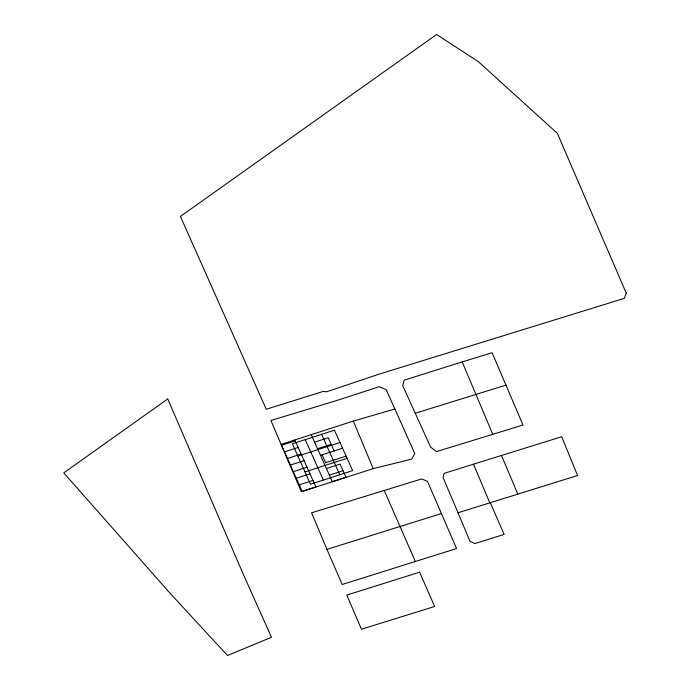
<?xml version="1.0" encoding="UTF-8"?>
<svg xmlns="http://www.w3.org/2000/svg" width="690" height="690" viewBox="0 0 690 690"><rect width="100%" height="100%" fill="white"/><g stroke="black" fill="none" stroke-linecap="round" stroke-linejoin="round"><path stroke-width="1.03" d="M281.115 444.386L353.332 421.09L394.878 408.998L414.768 453.606L411.723 459.117L373.212 468.639L301.314 491.703L270.894 420.486L335.012 401.062L379.362 386.685L386.245 389.755L394.878 408.998M295.191 440.867L281.511 445.274L302.22 491.409L315.899 487.002L294.794 439.97M284.47 451.864L298.149 447.456M314.562 442.161L328.233 437.745L334.15 450.932M287.428 458.453L301.107 454.046M317.521 448.75L331.191 444.343M297.899 456.09L339.998 442.506M290.387 465.051L304.066 460.635M320.479 455.34L342.559 448.215M293.345 471.641L307.024 467.225M346.113 456.125L325.594 462.74L322.049 454.831M304.997 471.908L347.096 458.324M296.303 478.23L309.983 473.814M326.387 468.527L340.067 464.111L345.983 477.29L332.304 481.706L311.199 434.683M299.262 484.82L312.941 480.413M329.346 475.117L343.025 470.701M462.188 361.914L404.219 380.138L402.701 385.589L430.577 447.042L436.442 451.631L523.003 425.031L492.117 352.728L462.188 361.914L492.755 434.321M415.285 413.258L505.951 385.106M473.521 464.163L561.677 436.744L577.565 475.514L458.048 512.756L443.084 477.609L444.084 473.4L473.521 464.163L489.779 502.803L490.288 502.648L504.131 534.422L474.875 543.573L469.959 541.27L458.048 512.756M326.948 549.378L342.18 584.482L456.582 548.541L427.446 481.31L421.581 478.981L311.561 512.808L326.948 549.378L441.419 513.55M321.626 434.338L339.773 474.78M305.213 439.634L323.369 480.076M384.218 490.469L415.346 561.496M501.449 455.409L517.793 494.023M353.332 421.09L373.212 468.639M626.244 293.147L624.252 298.382L379.259 374.101L326.448 391.834L323.205 391.42L266.254 409.256L180.418 216.436L436.563 34.5L478.36 61.652L557.373 133.377L626.244 293.147M167.73 398.932L63.756 472.892L170.042 593.21L227.476 655.5L271.463 637.293L242.38 572.174L167.73 398.932M334.469 430.189L292.37 443.774L310.517 484.216L352.625 470.632L334.469 430.189M419.589 572.183L346.777 595.091L361.474 629.202L434.666 606.501L419.589 572.183"/></g></svg>
